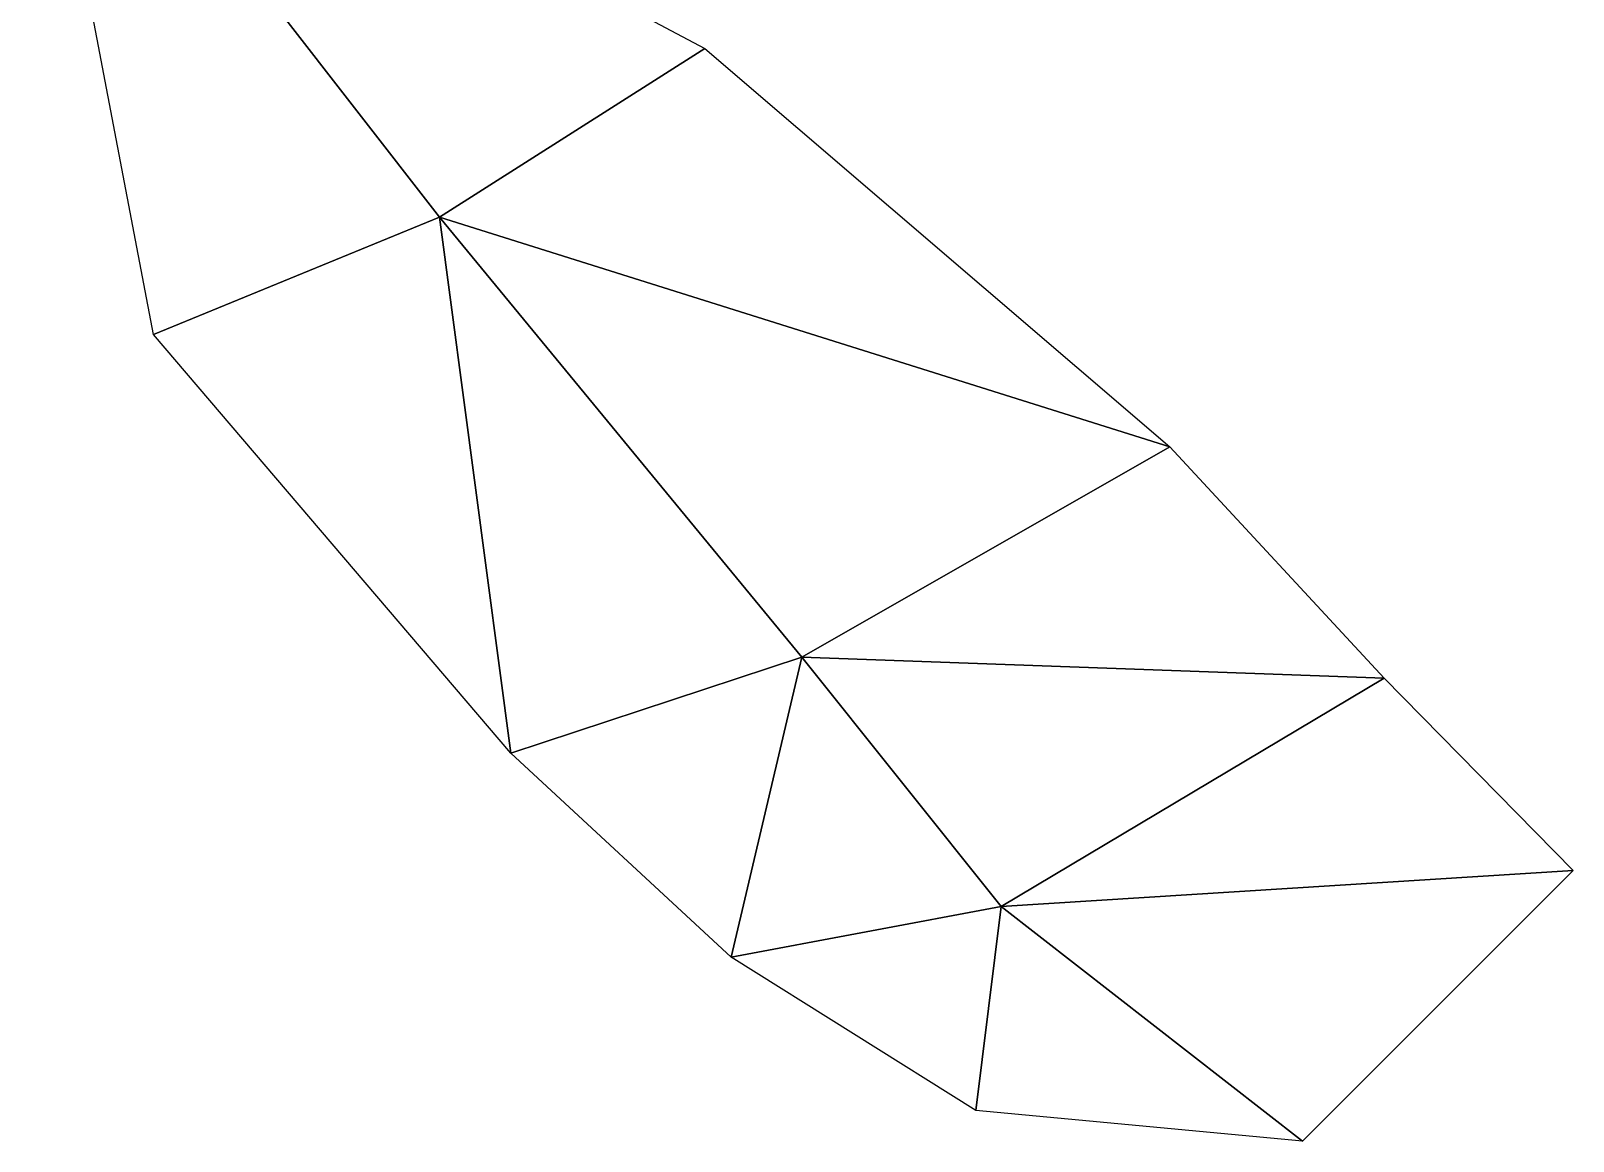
# Model space of a CAD drawing. Extents: x -6.8 to 6.8, y -29 to 29.
# Drawn here: x 2.735 to 3.49, y 3.992 to 4.536 of the extents above; entities that cross this region are included whole.
import ezdxf

# ---------------------------------------------------------------- set-up
doc = ezdxf.new("R2010")
doc.units = 0

msp = doc.modelspace()

# ---------------------------------------------------------------- linework, layer by layer
at = {"layer": 'flowers0', "color": 1}
for points in [[(2.73504, 4.70233, 4.40008), (3.06506, 4.52734, 4.57006), (2.93505, 4.44482, 4.35003)], [(2.93505, 4.44482, 4.35003), (2.79504, 4.38732, 4.11755), (2.73504, 4.70233, 4.40008)], [(3.06506, 4.52734, 4.57006), (3.29254, 4.33233, 4.55004), (2.93505, 4.44482, 4.35003)], [(2.93505, 4.44482, 4.35003), (2.97003, 4.18231, 4.02758), (2.79504, 4.38732, 4.11755)], [(3.29254, 4.33233, 4.55004), (3.11254, 4.2293, 4.30004), (2.93505, 4.44482, 4.35003)], [(3.11254, 4.2293, 4.30004), (2.97003, 4.18231, 4.02758), (2.93505, 4.44482, 4.35003)], [(3.29254, 4.33233, 4.55004), (3.39752, 4.21905, 4.51007), (3.11254, 4.2293, 4.30004)], [(3.11254, 4.2293, 4.30004), (3.07781, 4.08233, 3.99005), (2.97003, 4.18231, 4.02758)], [(3.21002, 4.10729, 4.26757), (3.07781, 4.08233, 3.99005), (3.11254, 4.2293, 4.30004)], [(3.11254, 4.2293, 4.30004), (3.39752, 4.21905, 4.51007), (3.21002, 4.10729, 4.26757)], [(3.21002, 4.10729, 4.26757), (3.39752, 4.21905, 4.51007), (3.49005, 4.12481, 4.41503)], [(3.21002, 4.10729, 4.26757), (3.49005, 4.12481, 4.41503), (3.35754, 3.9923, 4.19104)], [(3.21002, 4.10729, 4.26757), (3.19757, 4.00732, 3.97753), (3.07781, 4.08233, 3.99005)], [(3.35754, 3.9923, 4.19104), (3.19757, 4.00732, 3.97753), (3.21002, 4.10729, 4.26757)]]:
    msp.add_3dface(points, dxfattribs=at)

doc.saveas('drawing.dxf')
